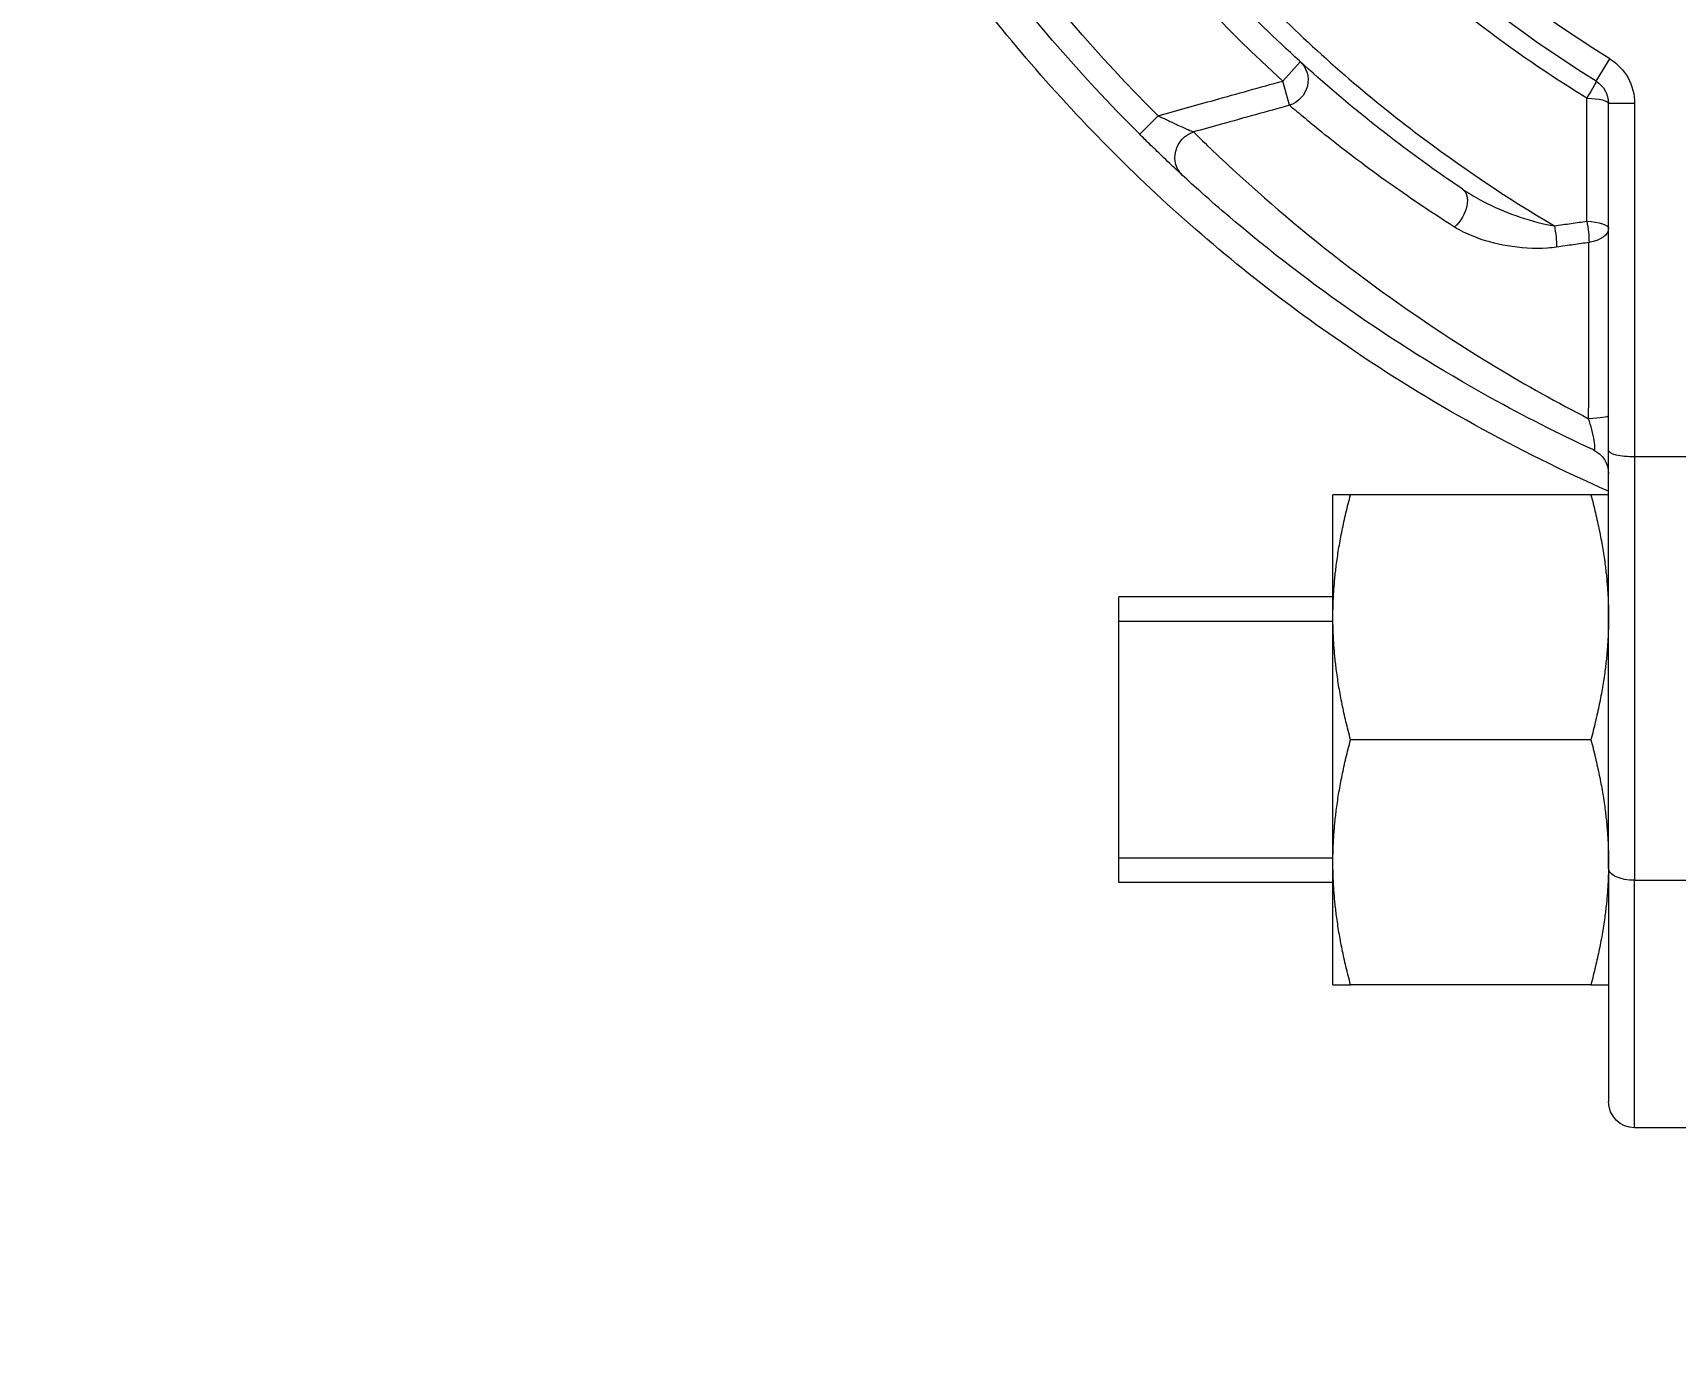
# Model space of a CAD drawing. Header units: millimetres. Extents: x -20146070 to 165023, y -3349561 to 35447.
# Drawn here: x 7091.3 to 7148.8, y -10992.4 to -10946 of the extents above; entities that cross this region are included whole.
import ezdxf
from ezdxf import colors
from ezdxf.entities.mleader import LeaderData, LeaderLine
from ezdxf.math import Vec2, Vec3

# ---------------------------------------------------------------- set-up
doc = ezdxf.new("R2010")
doc.units = ezdxf.units.MM
doc.header["$LTSCALE"] = 50
doc.linetypes.add('CONTINOUS', pattern=[0])
for name, color, linetype in [('ASPL- FM200-DEVICES', 8, 'Continuous'), ('M_FIREALAM-_E-', 10, 'Continuous'), ('M_FM 200 Cylinder', 1, 'Continuous')]:
    doc.layers.add(name, color=color, linetype=linetype)
doc.styles.add('RomanS', font='romans__.ttf', dxfattribs={"width": 0.75, "height": 40})

# ---------------------------------------------------------------- blocks, each defined once
blk = doc.blocks.new('180')
at = {"layer": 'ASPL- FM200-DEVICES', "color": 1, "lineweight": 5}
for p, q in [((-38637.49, -130329.976), (-38637.971, -130329.199)), ((-38626.521, -130329.972), (-38627.136, -130329.296)), ((-38626.757, -130330.821), (-38626.521, -130329.972)), ((-38638.838, -130330.754), (-38637.924, -130330.754)), ((-38638.838, -130330.754), (-38638.838, -130343.118)), ((-38637.924, -130342.901), (-38637.924, -130330.754)), ((-38621.518, -130331.836), (-38622.162, -130331.188)), ((-38660.778, -130343.118), (-38638.838, -130343.118)), ((-38638.838, -130343.118), (-38638.838, -130357.933)), ((-38637.924, -130357.522), (-38637.924, -130342.901)), ((-38637.305, -130344.445), (-38628.897, -130344.445)), ((-38628.279, -130348.731), (-38628.279, -130344.445)), ((-38628.279, -130348.016), (-38620.783, -130348.016)), ((-38620.783, -130358.015), (-38620.783, -130348.016)), ((-38628.279, -130357.301), (-38628.279, -130348.731)), ((-38620.783, -130348.87), (-38628.279, -130348.87)), ((-38637.305, -130353.016), (-38628.897, -130353.016)), ((-38628.279, -130357.162), (-38620.783, -130357.162)), ((-38628.279, -130361.586), (-38628.279, -130357.301)), ((-38638.838, -130357.933), (-38660.778, -130357.933)), ((-38638.838, -130366.591), (-38638.838, -130357.933)), ((-38637.924, -130357.522), (-38637.924, -130365.677)), ((-38628.279, -130358.015), (-38620.783, -130358.015)), ((-38637.305, -130361.586), (-38628.897, -130361.586)), ((-38660.778, -130366.591), (-38638.838, -130366.591))]:
    blk.add_line(p, q, dxfattribs=at)
for radius in [229.344, 229.022, 228.544, 39.995, 37.71]:
    blk.add_circle((-38660.778, -130292.314), radius, dxfattribs=at)
for centre, radius, start, end in [((-38660.778, -130292.314), 43.366, 301.72997, 58.27003), ((-38660.778, -130292.314), 44.28, 301.72997, 327.0328), ((-38660.778, -130292.314), 54.794, 314.80944, 333.3), ((-38660.778, -130292.314), 50.908, 312.29269, 330.55777), ((-38660.778, -130292.314), 55.708, 314.80944, 333.3), ((-38637.009, -130330.754), 1.828, 121.72997, 180), ((-38637.009, -130330.754), 0.914, 121.72997, 180), ((-38637.009, -130343.706), 0.914, 114.82057, 180), ((-38638.838, -130365.677), 0.914, 270, 0)]:
    blk.add_arc(centre, radius, start, end, dxfattribs=at)
for centre, major_axis, ratio, start_param, end_param in [((-38626.521, -130329.972), (-0.615, 0.676), 0.950802, 0, 2.109566), ((-38637.009, -130330.754), (-0.481, 0.778), 0.039724, 0, 1.306369), ((-38637.009, -130330.754), (-0.914, 0), 0.205116, 4.883284, 6.283185), ((-38623.637, -130332.599), (0.62, -0.672), 0.946472, 0, 2.100107), ((-38632.302, -130334.513), (-0.511, 0.758), 0.599993, 0, 1.95126), ((-38637.009, -130335.124), (-0.914, 0), 0.275099, 4.880316, 6.283185), ((-38637.009, -130335.124), (0.131, 0.905), 0.210615, 1.323763, 2.178662), ((-38635.875, -130335.288), (0.13, 0.905), 0.210979, 1.320032, 2.179897), ((-38637.009, -130335.124), (-0.914, 0), 0.558658, 0, 1.315212), ((-38637.009, -130341.677), (-0.914, 0), 0.120855, 0, 1.330686), ((-38638.838, -130342.901), (-0.914, 0), 0.237088, 1.570796, 3.141593), ((-38638.838, -130357.522), (0.914, 0), 0.448941, 4.712389, 6.283185)]:
    blk.add_ellipse(centre, major_axis=major_axis, ratio=ratio, start_param=start_param, end_param=end_param, dxfattribs=at)
for points, knots in [([(-38637.92, -130344.319), (-38634.731, -130342.917), (-38631.668, -130341.222), (-38628.795, -130339.264), (-38626.428, -130337.652), (-38624.185, -130335.862), (-38622.086, -130333.91), (-38620.038, -130332.005), (-38618.125, -130329.941), (-38616.376, -130327.75), (-38612.834, -130323.312), (-38609.975, -130318.361), (-38607.902, -130313.083), (-38605.83, -130307.808), (-38604.554, -130302.217), (-38604.13, -130296.578), (-38603.705, -130290.943), (-38604.132, -130285.215), (-38605.387, -130279.704), (-38606.642, -130274.19), (-38608.732, -130268.849), (-38611.564, -130263.938), (-38614.397, -130259.025), (-38617.958, -130254.553), (-38622.118, -130250.689), (-38626.277, -130246.827), (-38631.009, -130243.601), (-38636.105, -130241.143), (-38636.706, -130240.853), (-38637.313, -130240.574), (-38637.924, -130240.306)], [0.3520071, 0.3520071, 0.3520071, 0.3520071, 0.3812966, 0.3812966, 0.3812966, 0.4054258, 0.4054258, 0.4054258, 0.4289726, 0.4289726, 0.4289726, 0.4766555, 0.4766555, 0.4766555, 0.5243168, 0.5243168, 0.5243168, 0.5719497, 0.5719497, 0.5719497, 0.6196177, 0.6196177, 0.6196177, 0.6673015, 0.6673015, 0.6673015, 0.7149727, 0.7149727, 0.7149727, 0.7205932, 0.7205932, 0.7205932, 0.7205932]), ([(-38632.813, -130333.755), (-38632.119, -130333.287), (-38631.436, -130332.801), (-38628.922, -130330.914), (-38627.175, -130329.402), (-38625.547, -130327.785), (-38623.919, -130326.168), (-38622.395, -130324.431), (-38619.615, -130320.779), (-38618.358, -130318.868), (-38617.241, -130316.889)], [0.478161, 0.478161, 0.478161, 0.478161, 0.751067, 0.751067, 1.502133, 1.502133, 1.502133, 2.2532, 2.2532, 2.996998, 2.996998, 2.996998, 2.996998]), ([(-38618.382, -130317.402), (-38619.349, -130319.044), (-38620.414, -130320.635), (-38622.939, -130323.971), (-38624.436, -130325.689), (-38626.034, -130327.289), (-38627.633, -130328.89), (-38629.349, -130330.39), (-38632.719, -130332.951), (-38634.347, -130334.044), (-38636.028, -130335.037)], [-2.885239, -2.885239, -2.885239, -2.885239, -2.2532, -2.2532, -1.502133, -1.502133, -1.502133, -0.751067, -0.751067, -0.104684, -0.104684, -0.104684, -0.104684]), ([(-38637.165, -130330.569), (-38636.351, -130330.071), (-38635.553, -130329.548), (-38633.371, -130328.013), (-38632.027, -130326.947), (-38630.751, -130325.811), (-38629.222, -130324.448), (-38627.785, -130322.979), (-38625.483, -130320.278), (-38624.572, -130319.093), (-38623.723, -130317.867)], [0.48, 0.48, 0.48, 0.48, 0.798353, 0.798353, 1.369447, 1.369447, 1.369447, 2.05417, 2.05417, 2.551897, 2.551897, 2.551897, 2.551897]), ([(-38622.162, -130331.188), (-38622.821, -130331.004), (-38623.479, -130330.82), (-38624.932, -130330.414), (-38625.727, -130330.193), (-38626.521, -130329.972)], [-1.0959511, -1.0959511, -1.0959511, -1.0959511, -0.8679367, -0.8679367, -0.5930409, -0.5930409, -0.5930409, -0.5930409]), ([(-38637.162, -130334.876), (-38637.163, -130334.514), (-38637.163, -130334.151), (-38637.163, -130333.382), (-38637.164, -130332.976), (-38637.164, -130332.569), (-38637.164, -130332.074), (-38637.164, -130331.576), (-38637.165, -130330.908), (-38637.165, -130330.739), (-38637.165, -130330.569)], [0.0750689, 0.0750689, 0.0750689, 0.0750689, 0.2030124, 0.2030124, 0.3444337, 0.3444337, 0.3444337, 0.5166506, 0.5166506, 0.5750647, 0.5750647, 0.5750647, 0.5750647]), ([(-38632.534, -130335.079), (-38631.604, -130334.491), (-38630.75, -130333.91), (-38629.181, -130332.779), (-38628.467, -130332.226), (-38627.419, -130331.382), (-38627.04, -130331.063), (-38626.757, -130330.821)], [1.965846, 1.965846, 1.965846, 1.965846, 2.431098, 2.431098, 2.934278, 2.934278, 3.3459, 3.3459, 3.3459, 3.3459]), ([(-38626.757, -130330.821), (-38625.963, -130331.041), (-38625.169, -130331.262), (-38624.05, -130331.573), (-38623.725, -130331.663), (-38623.401, -130331.753)], [0.5930409, 0.5930409, 0.5930409, 0.5930409, 0.8679367, 0.8679367, 0.9803087, 0.9803087, 0.9803087, 0.9803087]), ([(-38622.162, -130331.188), (-38622.254, -130331.232), (-38622.348, -130331.277), (-38622.563, -130331.378), (-38622.682, -130331.433), (-38622.954, -130331.557), (-38623.1, -130331.622), (-38623.294, -130331.707), (-38623.359, -130331.735), (-38623.401, -130331.753)], [-0.2862535, -0.2862535, -0.2862535, -0.2862535, -0.2344373, -0.2344373, -0.1654749, -0.1654749, -0.068852, -0.068852, 0, 0, 0, 0]), ([(-38623.401, -130331.753), (-38623.775, -130332.122), (-38624.328, -130332.657), (-38626.088, -130334.262), (-38627.522, -130335.489), (-38629.162, -130336.722), (-38630.622, -130337.82), (-38632.26, -130338.939), (-38635.053, -130340.617), (-38636.125, -130341.216), (-38637.227, -130341.784)], [-2.736631, -2.736631, -2.736631, -2.736631, -2.215656, -2.215656, -1.418491, -1.418491, -1.418491, -0.709245, -0.709245, -0.290531, -0.290531, -0.290531, -0.290531]), ([(-38623.017, -130333.271), (-38622.967, -130333.225), (-38622.889, -130333.153), (-38622.655, -130332.934), (-38622.479, -130332.769), (-38622.15, -130332.454), (-38622.005, -130332.315), (-38621.744, -130332.06), (-38621.63, -130331.948), (-38621.518, -130331.836)], [0, 0, 0, 0, 0.068852, 0.068852, 0.1654749, 0.1654749, 0.2344373, 0.2344373, 0.2862535, 0.2862535, 0.2862535, 0.2862535]), ([(-38637.393, -130342.876), (-38636.158, -130342.304), (-38634.956, -130341.694), (-38632.015, -130340.066), (-38630.351, -130339.014), (-38628.87, -130337.978), (-38627.204, -130336.815), (-38625.747, -130335.652), (-38623.959, -130334.13), (-38623.397, -130333.622), (-38623.017, -130333.271)], [0.248267, 0.248267, 0.248267, 0.248267, 0.709245, 0.709245, 1.418491, 1.418491, 1.418491, 2.215656, 2.215656, 2.736631, 2.736631, 2.736631, 2.736631]), ([(-38632.813, -130333.755), (-38633.006, -130333.886), (-38633.215, -130334.01), (-38633.782, -130334.313), (-38634.152, -130334.481), (-38634.933, -130334.777), (-38635.347, -130334.905), (-38635.848, -130335.007), (-38635.938, -130335.023), (-38636.028, -130335.037)], [0, 0, 0, 0, 0.0986943, 0.0986943, 0.2566052, 0.2566052, 0.422823, 0.422823, 0.4594626, 0.4594626, 0.4594626, 0.4594626]), ([(-38636.028, -130335.037), (-38636.225, -130335.009), (-38636.422, -130334.981), (-38636.619, -130334.953), (-38636.8, -130334.927), (-38636.981, -130334.902), (-38637.162, -130334.876)], [-0.249082, -0.249082, -0.249082, -0.249082, -0.1811574, -0.1811574, -0.1811574, -0.118784, -0.118784, -0.118784, -0.118784]), ([(-38636.106, -130335.783), (-38636, -130335.798), (-38635.893, -130335.809), (-38635.306, -130335.852), (-38634.834, -130335.816), (-38633.961, -130335.666), (-38633.555, -130335.554), (-38632.949, -130335.311), (-38632.73, -130335.203), (-38632.534, -130335.079)], [-0.4594626, -0.4594626, -0.4594626, -0.4594626, -0.422823, -0.422823, -0.2566052, -0.2566052, -0.0986943, -0.0986943, 0, 0, 0, 0]), ([(-38637.24, -130335.618), (-38637.059, -130335.645), (-38636.878, -130335.671), (-38636.697, -130335.697), (-38636.5, -130335.726), (-38636.303, -130335.754), (-38636.106, -130335.783)], [0.118784, 0.118784, 0.118784, 0.118784, 0.1811574, 0.1811574, 0.1811574, 0.249082, 0.249082, 0.249082, 0.249082]), ([(-38637.227, -130341.784), (-38637.228, -130341.392), (-38637.23, -130341), (-38637.233, -130339.887), (-38637.235, -130339.174), (-38637.236, -130338.482), (-38637.238, -130337.791), (-38637.239, -130337.116), (-38637.24, -130336.179), (-38637.24, -130335.896), (-38637.24, -130335.618)], [0.1218964, 0.1218964, 0.1218964, 0.1218964, 0.263591, 0.263591, 0.527182, 0.527182, 0.527182, 0.790773, 0.790773, 0.9077673, 0.9077673, 0.9077673, 0.9077673]), ([(-38637.393, -130342.876), (-38637.405, -130342.882), (-38637.416, -130342.881), (-38637.437, -130342.863), (-38637.444, -130342.836), (-38637.448, -130342.736), (-38637.44, -130342.653), (-38637.404, -130342.44), (-38637.374, -130342.308), (-38637.305, -130342.043), (-38637.268, -130341.913), (-38637.227, -130341.784)], [0, 0, 0, 0, 0.0367907, 0.0367907, 0.0956558, 0.0956558, 0.1721804, 0.1721804, 0.2558879, 0.2558879, 0.3297716, 0.3297716, 0.3297716, 0.3297716])]:
    blk.add_open_spline(points, degree=3, knots=knots, dxfattribs=at)
for points in [[(-38637.924, -130344.445), (-38637.924, -130344.445), (-38637.305, -130344.445)], [(-38637.305, -130344.445), (-38637.924, -130346.742), (-38637.924, -130348.731)], [(-38628.897, -130344.445), (-38628.279, -130344.445), (-38628.279, -130344.445)], [(-38628.279, -130348.731), (-38628.279, -130346.742), (-38628.897, -130344.445)], [(-38637.924, -130348.731), (-38637.924, -130350.719), (-38637.305, -130353.016)], [(-38628.897, -130353.016), (-38628.279, -130350.719), (-38628.279, -130348.731)], [(-38637.305, -130353.016), (-38637.924, -130355.312), (-38637.924, -130357.301)], [(-38628.279, -130357.301), (-38628.279, -130355.312), (-38628.897, -130353.016)], [(-38637.924, -130357.301), (-38637.924, -130359.29), (-38637.305, -130361.586)], [(-38628.897, -130361.586), (-38628.279, -130359.29), (-38628.279, -130357.301)], [(-38637.305, -130361.586), (-38637.924, -130361.586), (-38637.924, -130361.586)], [(-38628.279, -130361.586), (-38628.279, -130361.586), (-38628.897, -130361.586)]]:
    blk.add_rational_spline(points, [1, 1.0379548493, 1], degree=2, dxfattribs=at)
blk = doc.blocks.new('SMOKE')
at = {"color": 7, "linetype": 'CONTINOUS'}
ml = blk.add_multileader_mtext('Standard', dxfattribs=at)
ml.set_content('{\\fArial|b0|i0|c0|p34;S}', color=7, style='RomanS')
ml.set_leader_properties(color=10)
ml.build(insert=Vec2(0, 0))
ml.multileader.update_dxf_attribs({"dogleg_length": 3.341, "arrow_head_size": 171.113, "scale": 50})
ctx = ml.context
ctx.base_point, ctx.scale, ctx.char_height, ctx.arrow_head_size, ctx.landing_gap_size, ctx.plane_origin = Vec3(10040458.851, 1663039.052), 50, 256.66875, 171.113, 171.113, Vec3(10036247.199, 1658323.42)
notes = []
notes.append((ctx, [(0, (0, 0, 0), (0, 0), (1, 0), 1, [])]))
ctx.mtext.insert, ctx.mtext.flow_direction = Vec3(10040629.963, 1663169.575), 5
for ctx, leaders in notes:
    for number, flags, end, landing, length, lines in leaders:
        leader = LeaderData()
        leader.index, (leader.has_last_leader_line, leader.has_dogleg_vector, leader.attachment_direction) = number, flags
        leader.last_leader_point, leader.dogleg_vector, leader.dogleg_length = Vec3(end), Vec3(landing), length
        for number, points, colour, breaks in lines:
            line = LeaderLine()
            line.index, line.vertices, line.color, line.breaks = number, Vec3.list(points), colors.encode_raw_color(colour), breaks
            leader.lines.append(line)
        ctx.leaders.append(leader)

msp = doc.modelspace()

# ---------------------------------------------------------------- leaders
at = {"layer": 'M_FIREALAM-_E-', "lineweight": 20}
ml = msp.add_multileader_mtext('Standard', dxfattribs=at)
ml.set_content('{\\fArial|b0|i0|c0|p34;\\L\\C7;LEGENDS:}', color=10, style='RomanS')
ml.set_leader_properties(color=12)
ml.build(insert=Vec2(0, 0))
ml.multileader.update_dxf_attribs({"dogleg_length": 9.406, "arrow_head_size": 337.5, "scale": 75})
ctx = ml.context
ctx.base_point, ctx.scale, ctx.char_height, ctx.arrow_head_size, ctx.landing_gap_size, ctx.plane_origin = Vec3(-65728.985, -13081.165), 75, 525, 337.5, 225, Vec3(-66733.408, -15653.378)
notes = []
notes.append((ctx, [(0, (0, 0, 0), (0, 0), (1, 0), 1, [])]))
ctx.mtext.insert, ctx.mtext.width, ctx.mtext.defined_height, ctx.mtext.line_spacing_style, ctx.mtext.flow_direction = Vec3(-65503.985, -12766.165), 2889.80189, 1558.417, 2, 5
ctx.mtext.has_bg_fill, ctx.mtext.bg_color, ctx.mtext.bg_scale_factor, ctx.mtext.bg_transparency, ctx.mtext.use_window_bg_color = 1, -1073741824, 1.5, 0, 1
for ctx, leaders in notes:
    for number, flags, end, landing, length, lines in leaders:
        leader = LeaderData()
        leader.index, (leader.has_last_leader_line, leader.has_dogleg_vector, leader.attachment_direction) = number, flags
        leader.last_leader_point, leader.dogleg_vector, leader.dogleg_length = Vec3(end), Vec3(landing), length
        for number, points, colour, breaks in lines:
            line = LeaderLine()
            line.index, line.vertices, line.color, line.breaks = number, Vec3.list(points), colors.encode_raw_color(colour), breaks
            leader.lines.append(line)
        ctx.leaders.append(leader)

# ---------------------------------------------------------------- next in the draw order: leaders
ml = msp.add_multileader_mtext('Standard', dxfattribs=at)
ml.set_content('{\\fArial|b0|i0|c0|p34;\\L\\C7;LEGENDS:}', color=10, style='RomanS')
ml.set_leader_properties(color=12)
ml.build(insert=Vec2(0, 0))
ml.multileader.update_dxf_attribs({"dogleg_length": 9.406, "arrow_head_size": 337.5, "scale": 75})
ctx = ml.context
ctx.base_point, ctx.scale, ctx.char_height, ctx.arrow_head_size, ctx.landing_gap_size, ctx.plane_origin = Vec3(-52199.985, -12847.165), 75, 525, 337.5, 225, Vec3(-53204.408, -15419.378)
notes = []
notes.append((ctx, [(0, (0, 0, 0), (0, 0), (1, 0), 1, [])]))
ctx.mtext.insert, ctx.mtext.width, ctx.mtext.defined_height, ctx.mtext.line_spacing_style, ctx.mtext.flow_direction = Vec3(-51974.985, -12532.165), 2889.80189, 1558.417, 2, 5
ctx.mtext.has_bg_fill, ctx.mtext.bg_color, ctx.mtext.bg_scale_factor, ctx.mtext.bg_transparency, ctx.mtext.use_window_bg_color = 1, -1073741824, 1.5, 0, 1
for ctx, leaders in notes:
    for number, flags, end, landing, length, lines in leaders:
        leader = LeaderData()
        leader.index, (leader.has_last_leader_line, leader.has_dogleg_vector, leader.attachment_direction) = number, flags
        leader.last_leader_point, leader.dogleg_vector, leader.dogleg_length = Vec3(end), Vec3(landing), length
        for number, points, colour, breaks in lines:
            line = LeaderLine()
            line.index, line.vertices, line.color, line.breaks = number, Vec3.list(points), colors.encode_raw_color(colour), breaks
            leader.lines.append(line)
        ctx.leaders.append(leader)

# ---------------------------------------------------------------- next in the draw order: block references
at = {"layer": 'M_FIREALAM-_E-', "xscale": 1.28, "yscale": 1.28, "zscale": 1.28}
for p in [(-12842896.257, -2136319.15), (-12837356.485, -2137100.4), (-12842882.165, -2139119.15)]:
    msp.add_blockref('SMOKE', p, dxfattribs=at)
at = {"layer": 'M_FM 200 Cylinder', "lineweight": -3, "xscale": -1}
msp.add_blockref('180', (-31491.462, 119382.288), dxfattribs=at)

# ---------------------------------------------------------------- next in the draw order: leaders
at = {"layer": 'M_FIREALAM-_E-', "lineweight": 20}
ml = msp.add_multileader_mtext('Standard', dxfattribs=at)
ml.set_content('{\\fArial|b0|i0|c0|p34;\\L\\C7;LEGENDS:}', color=10, style='RomanS')
ml.set_leader_properties(color=12)
ml.build(insert=Vec2(0, 0))
ml.multileader.update_dxf_attribs({"dogleg_length": 9.406, "arrow_head_size": 337.5, "scale": 75})
ctx = ml.context
ctx.base_point, ctx.scale, ctx.char_height, ctx.arrow_head_size, ctx.landing_gap_size, ctx.plane_origin = Vec3(-164313.362, -12659.215), 75, 525, 337.5, 225, Vec3(-165317.786, -15231.427)
notes = []
notes.append((ctx, [(0, (0, 0, 0), (0, 0), (1, 0), 1, [])]))
ctx.mtext.insert, ctx.mtext.width, ctx.mtext.defined_height, ctx.mtext.line_spacing_style, ctx.mtext.flow_direction = Vec3(-164088.362, -12344.215), 2889.80189, 1558.417, 2, 5
ctx.mtext.has_bg_fill, ctx.mtext.bg_color, ctx.mtext.bg_scale_factor, ctx.mtext.bg_transparency, ctx.mtext.use_window_bg_color = 1, -1073741824, 1.5, 0, 1
for ctx, leaders in notes:
    for number, flags, end, landing, length, lines in leaders:
        leader = LeaderData()
        leader.index, (leader.has_last_leader_line, leader.has_dogleg_vector, leader.attachment_direction) = number, flags
        leader.last_leader_point, leader.dogleg_vector, leader.dogleg_length = Vec3(end), Vec3(landing), length
        for number, points, colour, breaks in lines:
            line = LeaderLine()
            line.index, line.vertices, line.color, line.breaks = number, Vec3.list(points), colors.encode_raw_color(colour), breaks
            leader.lines.append(line)
        ctx.leaders.append(leader)

doc.saveas('drawing.dxf')
